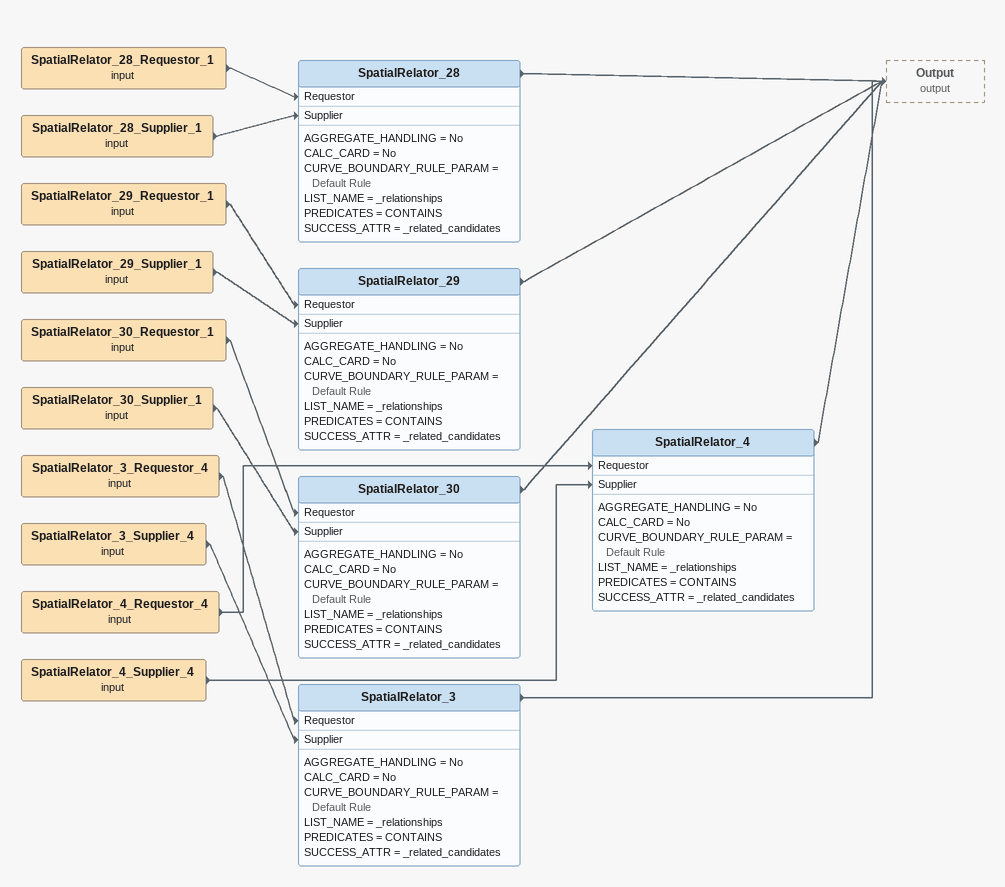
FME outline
SpatialRelator_28_Requestor_1 (input)
    -> SpatialRelator_28 [Requestor]
SpatialRelator_28_Supplier_1 (input)
    -> SpatialRelator_28 [Supplier]
SpatialRelator_28
    AGGREGATE_HANDLING = No
    CALC_CARD = No
    CURVE_BOUNDARY_RULE_PARAM = Default Rule
    LIST_NAME = _relationships
    PREDICATES = CONTAINS
    SUCCESS_ATTR = _related_candidates
    -> Output (output)
SpatialRelator_29_Requestor_1 (input)
    -> SpatialRelator_29 [Requestor]
SpatialRelator_29_Supplier_1 (input)
    -> SpatialRelator_29 [Supplier]
SpatialRelator_29
    AGGREGATE_HANDLING = No
    CALC_CARD = No
    CURVE_BOUNDARY_RULE_PARAM = Default Rule
    LIST_NAME = _relationships
    PREDICATES = CONTAINS
    SUCCESS_ATTR = _related_candidates
    -> Output (output)
SpatialRelator_30_Requestor_1 (input)
    -> SpatialRelator_30 [Requestor]
SpatialRelator_30_Supplier_1 (input)
    -> SpatialRelator_30 [Supplier]
SpatialRelator_30
    AGGREGATE_HANDLING = No
    CALC_CARD = No
    CURVE_BOUNDARY_RULE_PARAM = Default Rule
    LIST_NAME = _relationships
    PREDICATES = CONTAINS
    SUCCESS_ATTR = _related_candidates
    -> Output (output)
SpatialRelator_3_Requestor_4 (input)
    -> SpatialRelator_3 [Requestor]
SpatialRelator_3_Supplier_4 (input)
    -> SpatialRelator_3 [Supplier]
SpatialRelator_3
    AGGREGATE_HANDLING = No
    CALC_CARD = No
    CURVE_BOUNDARY_RULE_PARAM = Default Rule
    LIST_NAME = _relationships
    PREDICATES = CONTAINS
    SUCCESS_ATTR = _related_candidates
    -> Output (output)
SpatialRelator_4_Requestor_4 (input)
    -> SpatialRelator_4 [Requestor]
SpatialRelator_4_Supplier_4 (input)
    -> SpatialRelator_4 [Supplier]
SpatialRelator_4
    AGGREGATE_HANDLING = No
    CALC_CARD = No
    CURVE_BOUNDARY_RULE_PARAM = Default Rule
    LIST_NAME = _relationships
    PREDICATES = CONTAINS
    SUCCESS_ATTR = _related_candidates
    -> Output (output)
